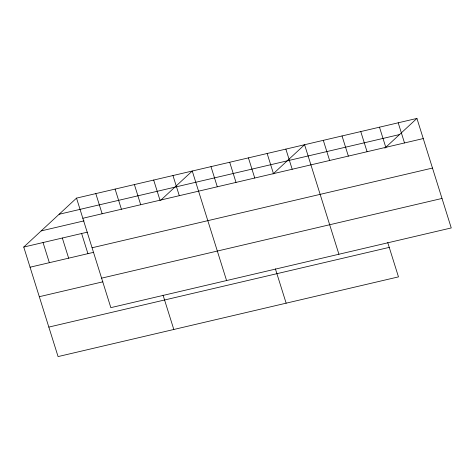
<?xml version="1.0" encoding="UTF-8"?>
<svg xmlns="http://www.w3.org/2000/svg" width="475" height="475" viewBox="0 0 475 475"><rect width="100%" height="100%" fill="white"/><g stroke="black" fill="none" stroke-linecap="round" stroke-linejoin="round"><path stroke-width="0.71" d="M387.725 242.547L398.478 276.877L58.075 356.582L23.75 247.059L76.522 198.123L416.925 118.418L451.25 227.941L110.841 307.652L76.522 198.123M160.71 200.278L192.256 171.024L226.581 280.547M273.042 173.975L304.594 144.721L338.918 254.244M384.833 148.176L416.925 118.418M59.108 214.273L399.511 134.562M82.834 218.274L423.243 138.563M41.165 230.909L84.028 220.869M23.75 247.059L87.335 232.168M92.079 247.766L432.482 168.061M30.067 267.205L93.646 252.32M101.603 278.154L442.005 198.449M39.306 296.703L102.891 281.812M48.83 327.091L389.239 247.38M398.204 122.799L404.516 142.951M379.483 127.181L385.795 147.333M360.757 131.569L367.074 151.715M342.036 135.951L348.353 156.103M323.315 140.333L329.626 160.485M285.867 149.102L292.184 169.254M267.146 153.484L273.463 173.636M248.425 157.872L254.743 178.018M275.387 268.85L286.146 303.181M229.704 162.254L236.016 182.406M210.983 166.636L217.295 186.788M172.965 175.542L179.283 195.688M153.68 180.055L159.992 200.207M134.389 184.573L140.701 204.725M163.056 295.153L173.814 329.484M115.098 189.092L121.416 209.237M95.808 193.604L102.125 213.756M81.617 233.51L87.934 253.656M62.332 238.023L68.643 258.174M43.041 242.541L49.353 262.693"/></g></svg>
